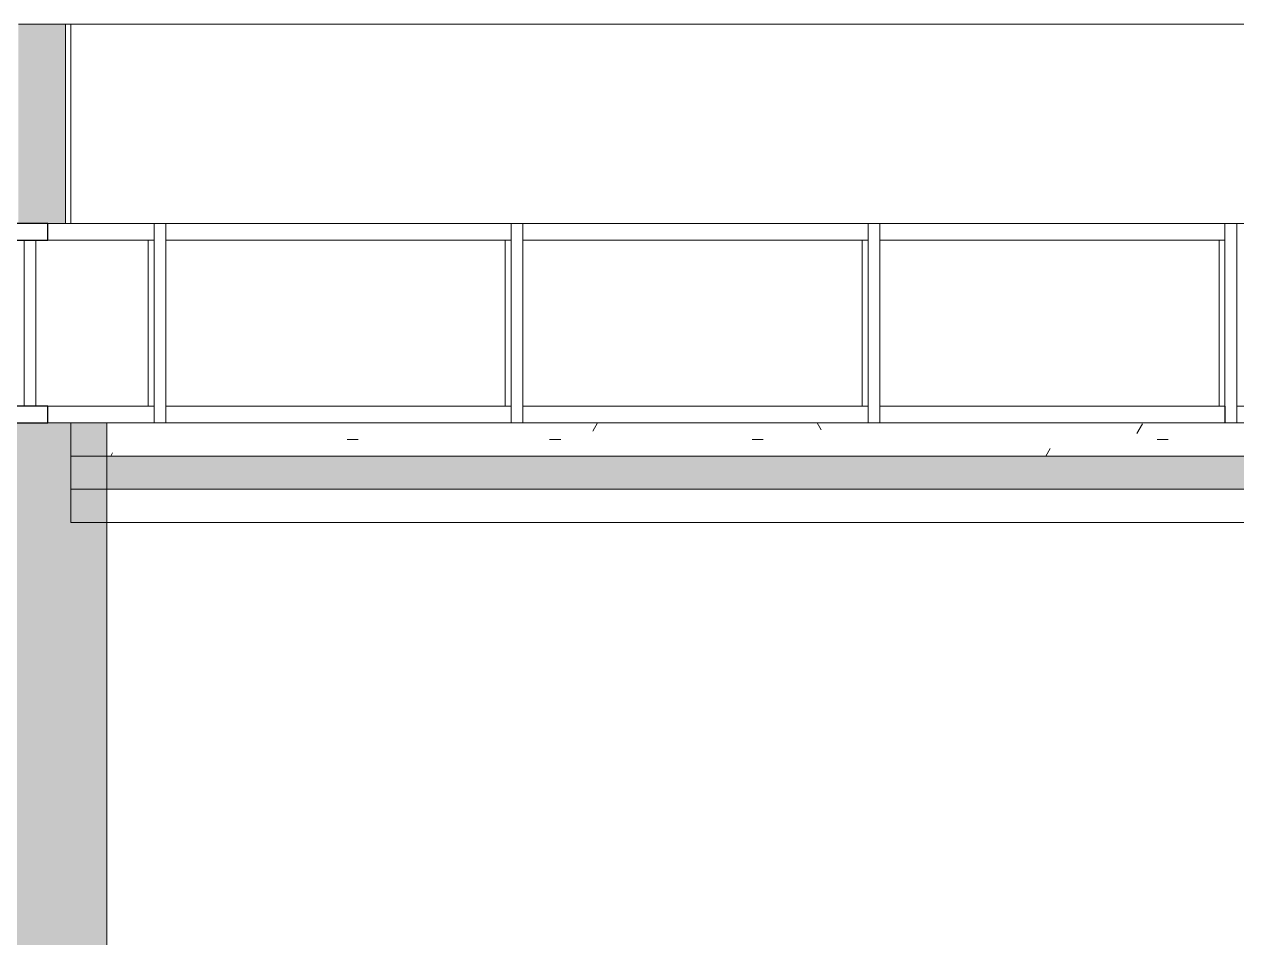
# Model space of a CAD drawing. Header units: millimetres. Extents: x -50556 to 48757, y -10837 to 15500.
# Drawn here: x -1459 to 2191, y 2450 to 5200 of the extents above; entities that cross this region are included whole.
import ezdxf

# ---------------------------------------------------------------- set-up
doc = ezdxf.new("R2010")
doc.units = ezdxf.units.MM
for name, color, linetype, lineweight in [('A-FLOR-FNSH', 192, 'Continuous', 35), ('A-FLOR-MCUT', 51, 'Continuous', 9), ('A-FLOR-PATT', 8, 'Continuous', 35), ('A-GLAZ-CURT', 52, 'Continuous', 9), ('A-GLAZ-CWMG', 51, 'Continuous', 9), ('A-WALL', 113, 'Continuous', 9), ('A-WALL-FNSH', 113, 'Continuous', 25), ('A-WALL-PATT', 111, 'Continuous', 25), ('I-WALL', 2, 'Continuous', 9)]:
    doc.layers.add(name, color=color, linetype=linetype, lineweight=lineweight)

# ---------------------------------------------------------------- blocks, each defined once
blk = doc.blocks.new('System Panel - Glazed-V29-Section 3')
at = {"layer": 'A-GLAZ-CURT'}
blk.add_line((3212.7, 4050), (3212.7, 4550), dxfattribs=at)
blk = doc.blocks.new('System Panel - Glazed-V30-Section 3')
at = {"layer": 'A-GLAZ-CURT', "lineweight": 18}
for p, q in [((-1458.8, 4550), (-1458.8, 4050)), ((-1423.5, 4550), (-1458.8, 4550)), ((-1423.5, 4050), (-1423.5, 4550)), ((-1458.8, 4050), (-1423.5, 4050))]:
    blk.add_line(p, q, dxfattribs=at)
at = {"layer": 'A-GLAZ-CURT'}
blk.add_line((-1085.8, 4050), (-1085.8, 4550), dxfattribs=at)
blk = doc.blocks.new('Rectangular Mullion - 50 x 150mm-229366-Section 3')
at = {"layer": 'A-GLAZ-CWMG'}
for p, q in [((4340.7, 4550), (4340.7, 4600)), ((5380, 4600), (5380, 4550)), ((5380, 4550), (4340.7, 4550))]:
    blk.add_line(p, q, dxfattribs=at)
blk = doc.blocks.new('Rectangular Mullion - 50 x 150mm-V31-Section 3')
at = {"layer": 'A-GLAZ-CWMG', "lineweight": 25}
for p, q in [((-1599.5, 4600), (-1599.5, 4550)), ((-1387.4, 4600), (-1599.5, 4600)), ((-1387.4, 4550), (-1387.4, 4600)), ((-1599.5, 4550), (-1387.4, 4550))]:
    blk.add_line(p, q, dxfattribs=at)
at = {"layer": 'A-GLAZ-CWMG'}
for p, q in [((-1067.7, 4600), (-1067.7, 4550)), ((-1067.7, 4550), (-1387.4, 4550))]:
    blk.add_line(p, q, dxfattribs=at)
blk = doc.blocks.new('Rectangular Mullion - 50 x 150mm-229368-Section 3')
at = {"layer": 'A-GLAZ-CWMG'}
for p, q in [((2191.5, 4000), (2191.5, 4050)), ((2191.5, 4050), (3230.8, 4050)), ((3230.8, 4050), (3230.8, 4000))]:
    blk.add_line(p, q, dxfattribs=at)
blk = doc.blocks.new('Rectangular Mullion - 50 x 150mm-V32-Section 3')
at = {"layer": 'A-GLAZ-CWMG', "lineweight": 25}
for p, q in [((-1599.5, 4050), (-1599.5, 4000)), ((-1387.4, 4050), (-1599.5, 4050)), ((-1387.4, 4000), (-1387.4, 4050)), ((-1599.5, 4000), (-1387.4, 4000))]:
    blk.add_line(p, q, dxfattribs=at)
at = {"layer": 'A-GLAZ-CWMG'}
for p, q in [((-1387.4, 4050), (-1067.7, 4050)), ((-1067.7, 4050), (-1067.7, 4000))]:
    blk.add_line(p, q, dxfattribs=at)
blk = doc.blocks.new('Rectangular Mullion - 50 x 150mm-V34-Section 3')
at = {"layer": 'A-GLAZ-CWMG'}
for p, q in [((2156.1, 4600), (2156.1, 4000)), ((2191.5, 4600), (2191.5, 4000))]:
    blk.add_line(p, q, dxfattribs=at)

msp = doc.modelspace()

# ---------------------------------------------------------------- hatches: boundary and pattern name
at = {"layer": 'A-FLOR-PATT', "lineweight": 9}
h = msp.add_hatch(dxfattribs=at)
h.set_pattern_fill('FP_2', color=256, style=0, pattern_type=2)
h.set_pattern_definition([(0, (-2925.9, 5575), (812.8, 203.2), [33.528, -576.072, 33.528, -576.072, -3251.2]), (0, (-2925.9, 5575), (812.8, 203.2), [-1219.2, 33.528, -1185.672, 33.528, -576.072, -1422.4]), (0, (-2925.9, 5575), (812.8, 203.2), [-3048, 33.528, -372.872, 33.528, -982.472]), (120, (-2621.1, 5676.6), (-582.3764, 602.3054), [33.528, -576.072, 33.528, -3827.272]), (120, (-2621.1, 5676.6), (-582.3764, 602.3054), [-643.128, -576.072, 33.528, -1185.672, -2032]), (120, (-2621.1, 5676.6), (-582.3764, 602.3054), [-2438.4, 33.528, -576.072, 33.528, -1388.872]), (120, (-2621.1, 5676.6), (-582.3764, 602.3054), [-3081.528, -372.872, 33.528, -982.472]), (240, (-2519.5, 6083), (-230.4236, -805.5054), [33.528, -576.072, 33.528, -576.072, -3251.2]), (240, (-2519.5, 6083), (-230.4236, -805.5054), [-1219.2, 33.528, -1185.672, 33.528, -576.072, -1422.4]), (240, (-2519.5, 6083), (-230.4236, -805.5054), [-3048, 33.528, -372.872, 33.528, -982.472])])
h.paths.add_polyline_path([(10635.9, 3900), (10635.9, 4000), (-1318.1, 4000), (-1318.1, 3900), (10300.8, 3900)], flags=0)
at = {"layer": 'A-FLOR-PATT'}
msp.add_hatch(color=256, dxfattribs=at).paths.add_polyline_path([(6167.3, 3800), (10635.9, 3800), (10635.9, 3900), (-1318.1, 3900), (-1318.1, 3800), (5340.6, 3800)], flags=0)
at = {"layer": 'A-WALL-PATT'}
msp.add_hatch(color=256, dxfattribs=at).paths.add_polyline_path([(-1476.5, 4600), (-1335.1, 4600), (-1335.1, 5200), (-1476.5, 5200), (-1476.5, 4623.3)], flags=0)
at = {"layer": 'A-WALL-PATT', "lineweight": 9}
msp.add_hatch(color=256, dxfattribs=at).paths.add_polyline_path([(-1493.5, 0), (-1210.6, 0), (-1210.6, 4000), (-1493.5, 4000), (-1493.5, 25.9)], flags=0)

# ---------------------------------------------------------------- linework, layer by layer
at = {"layer": 'A-FLOR-FNSH', "color": 1, "lineweight": 18}
for p, q in [((10635.9, 4000), (-1318.1, 4000)), ((-1318.1, 4000), (-1318.1, 3700)), ((-1318.1, 3700), (10635.9, 3700))]:
    msp.add_line(p, q, dxfattribs=at)
at = {"layer": 'A-FLOR-MCUT'}
for p, q in [((10635.9, 3900), (-1318.1, 3900)), ((10635.9, 3800), (-1318.1, 3800))]:
    msp.add_line(p, q, dxfattribs=at)
at = {"layer": 'A-WALL', "color": 1, "lineweight": 18}
for p, q in [((-1335.1, 5200), (-1476.5, 5200)), ((-1476.5, 4600), (-1335.1, 4600)), ((-1318.1, 4000), (-1493.5, 4000)), ((-1210.6, 420), (-1210.6, 4000))]:
    msp.add_line(p, q, dxfattribs=at)
at = {"layer": 'A-WALL'}
msp.add_line((-1335.1, 5200), (-1335.1, 4600), dxfattribs=at)
at = {"layer": 'A-WALL-FNSH', "color": 5, "lineweight": 18}
for p, q in [((-1318.1, 5200), (-1335.1, 5200)), ((-1318.1, 4600), (-1318.1, 5200)), ((-1335.1, 4600), (-1318.1, 4600))]:
    msp.add_line(p, q, dxfattribs=at)
at = {"layer": 'I-WALL'}
for p, q in [((6506.9, 5200), (-1318.1, 5200)), ((-1318.1, 4600), (6506.9, 4600))]:
    msp.add_line(p, q, dxfattribs=at)

# ---------------------------------------------------------------- block references
at = {"layer": 'A-GLAZ-CURT'}
for name, p in [('System Panel - Glazed-V30-Section 3', (0, 0)), ('System Panel - Glazed-V29-Section 3', (-3223.9, 0)), ('System Panel - Glazed-V29-Section 3', (-2149.2, 0)), ('System Panel - Glazed-V29-Section 3', (-1074.6, 0))]:
    msp.add_blockref(name, p, dxfattribs=at)
at = {"layer": 'A-GLAZ-CWMG'}
for name, p in [('Rectangular Mullion - 50 x 150mm-V31-Section 3', (0, 0)), ('Rectangular Mullion - 50 x 150mm-V34-Section 3', (-3223.9, 0)), ('Rectangular Mullion - 50 x 150mm-229366-Section 3', (-5373.1, 0)), ('Rectangular Mullion - 50 x 150mm-V34-Section 3', (-2149.2, 0)), ('Rectangular Mullion - 50 x 150mm-229366-Section 3', (-4298.5, 0)), ('Rectangular Mullion - 50 x 150mm-V34-Section 3', (-1074.6, 0)), ('Rectangular Mullion - 50 x 150mm-229366-Section 3', (-3223.9, 0)), ('Rectangular Mullion - 50 x 150mm-V34-Section 3', (0, 0)), ('Rectangular Mullion - 50 x 150mm-V32-Section 3', (0, 0)), ('Rectangular Mullion - 50 x 150mm-229368-Section 3', (-3223.9, 0)), ('Rectangular Mullion - 50 x 150mm-229368-Section 3', (-2149.2, 0)), ('Rectangular Mullion - 50 x 150mm-229368-Section 3', (-1074.6, 0)), ('Rectangular Mullion - 50 x 150mm-229368-Section 3', (0, 0))]:
    msp.add_blockref(name, p, dxfattribs=at)

doc.saveas('drawing.dxf')
